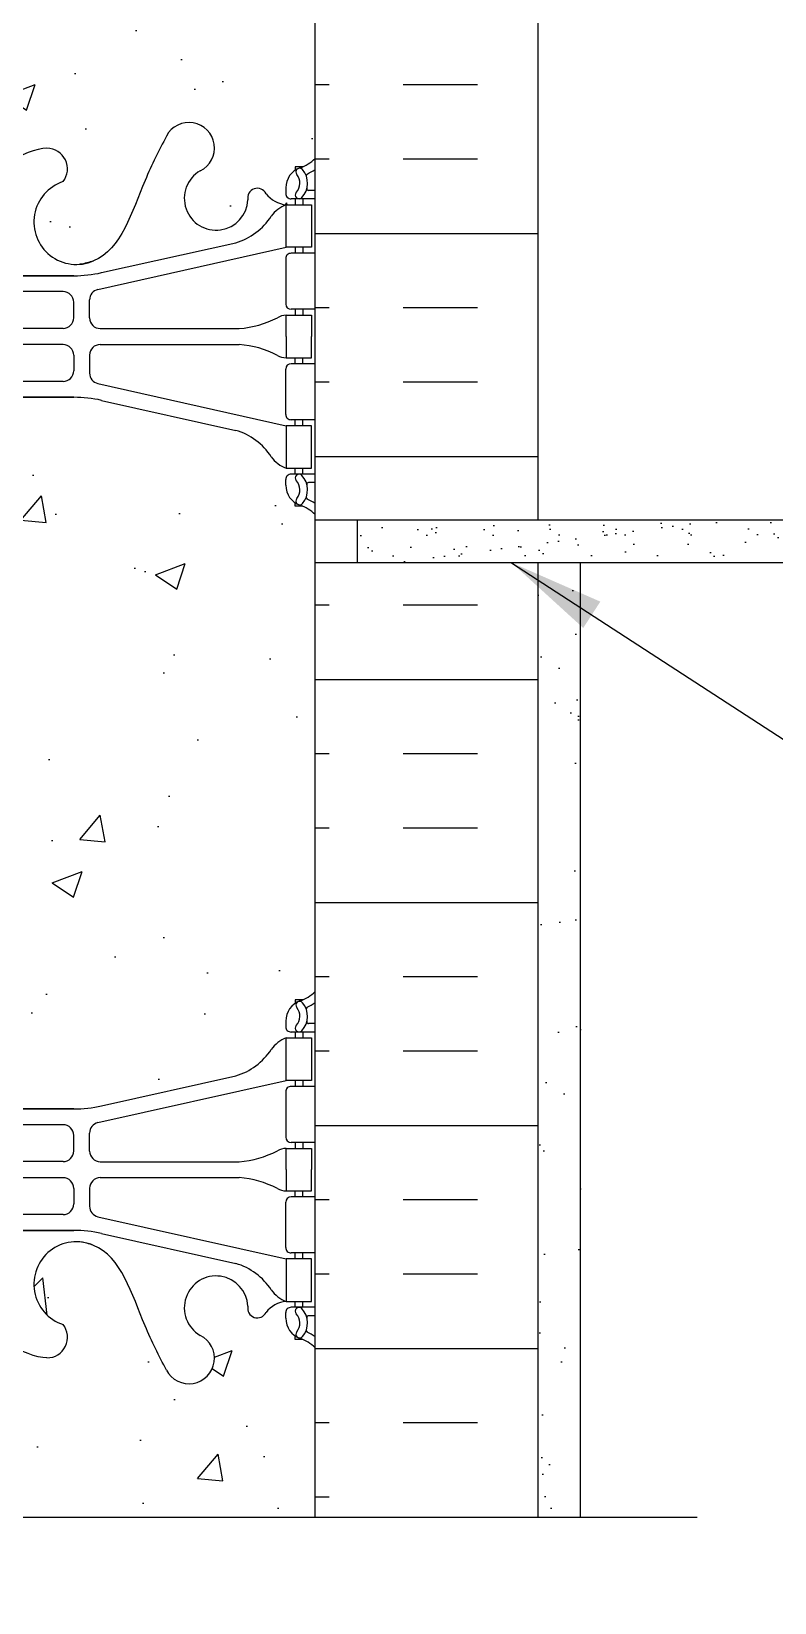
# Model space of a CAD drawing. Header units: inches. Extents: x 170.2 to 228.3, y 104.8 to 175.9.
# Drawn here: x 199.82 to 208.57, y 128.9 to 147.4 of the extents above; entities that cross this region are included whole.
import ezdxf

# ---------------------------------------------------------------- set-up
doc = ezdxf.new("R2010")
doc.units = ezdxf.units.IN
doc.header["$LTSCALE"] = 0.5
doc.header["$MEASUREMENT"] = 0
for name, color, linetype in [('HATCH', 12, 'Continuous'), ('line25', 2, 'Continuous'), ('LINE50', 5, 'Continuous'), ('LINE9', 9, 'Continuous'), ('TEXT', 4, 'Continuous'), ('Web_Edge', 9, 'Continuous')]:
    doc.layers.add(name, color=color, linetype=linetype)
doc.styles.add('DIM', font='romans.shx', dxfattribs={"width": 0.7})
doc.dimstyles.new('ext_12', dxfattribs={"dimscale": 12, "dimtxt": 0.075, "dimasz": 0.09375, "dimexe": 0.09375, "dimexo": 0.0625, "dimgap": 0.0625, "dimtad": 1, "dimdec": 1, "dimzin": 2, "dimdsep": 46, "dimlunit": 4, "dimtxsty": 'DIM', "dimcen": 0.09, "dimdle": 0.09375, "dimclrt": 4, "dimadec": 0, "dimazin": 0, "dimtfac": 1, "dimtdec": 1, "dimtmove": 2, "dimatfit": 3, "dimfxl": 1, "dimfrac": 2, "dimtolj": 1, "dimtzin": 0, "dimarcsym": 0})
pattern_1 = [(49.99999999999999, (0, 0), (3.586300913003767, -0.3137606749129755), [0.375, -4.125]), (355, (0, 0), (-0.693756668065, 3.760960668500059), [0.3, -3.3]), (100.45144446, (0.298858405, -0.02614672), (2.89254423363556, 3.447199954843147), [0.3187009599999999, -3.505710559999999]), (46.18420000000001, (0, 1), (5.336206653357862, -0.8275964039653827), [0.5625, -6.1875]), (96.63563549, (0.444683725, 0.931033465), (4.673309728371142, 4.870593003872752), [0.47805171, -5.258568799999999]), (351.1841639899999, (0, 1), (4.673309725273866, 4.870593001349951), [0.45, -4.950000005]), (21, (0.5, 0.75), (2.984535260592308, -2.013094453326694), [0.375, -4.125]), (326.0000000000001, (0.5, 0.75), (1.216576659607909, 3.625750225234265), [0.3, -3.3]), (71.45144474, (0.74871127, 0.58224213), (4.201111883649856, 1.612655764031769), [0.31870095, -3.50571056]), (37.50000000000001, (0, 0), (0.06079927658645334, 1.664469269156557), [0, -3.26, 0, -3.35, 0, -3.3125]), (7.499999999999999, (0, 0), (1.315347687210743, 1.972058559411801), [0, -1.91, 0, -3.185, 0, -1.2625]), (327.5, (-1.115, 0), (2.669112180862045, -0.1127743586718988), [0, -1.25, 0, -3.9, 0, -5.175]), (317.5, (-1.615, 0), (2.915930846711931, 0.5005249116615886), [0, -1.625, 0, -2.59, 0, -3.675])]

# ---------------------------------------------------------------- blocks, each defined once
blk = doc.blocks.new('12-inch Hinge Pin Web')
at = {"layer": 'Web_Edge'}
for p, q in [((361.6774301884137, 208.9047742331155), (361.5874301884131, 208.9047742331224)), ((361.5874301884131, 208.9047742331224), (361.5874301884103, 208.8630481731983)), ((361.4774301883943, 208.6559250214344), (361.4774301883907, 208.5884250214182)), ((361.8234331852735, 208.5259250214154), (361.5399301883907, 208.5259250214153)), ((361.5874301883885, 208.5259250214153), (361.587430188384, 208.4559250214153)), ((361.6774301884137, 208.5259250214153), (361.6774301884137, 208.4559250214153)), ((361.8234331852735, 208.6259250214153), (361.7455546520048, 208.6259250214154)), ((359.264866896968, 207.4592951719615), (361.4824301883985, 207.9559250214153)), ((359.3082205125368, 207.6575757747597), (360.8890160885232, 208.0105349874595)), ((361.5874301883503, 207.9559250214153), (361.5874301883458, 207.8859250214154)), ((361.6774301884137, 207.9559250214153), (361.6774301884137, 207.8859250214154)), ((361.4774301883907, 207.8234250214154), (361.4774301883907, 207.2884250214154)), ((361.8234331852735, 207.8859250214153), (361.5399301883907, 207.8859250214154)), ((355.8234331852739, 207.6215278584329), (358.9813500539315, 207.6215278584328)), ((358.9813500539315, 207.621527858433), (356.823429071391, 207.6215278584329)), ((358.8546844347232, 207.4348943433814), (356.1354033572399, 207.4348943433815)), ((359.1671843447228, 207.1250288084329), (359.1671843447223, 207.3373166613615)), ((358.979684434724, 207.1258960433812), (358.9796844347231, 207.3098943433814)), ((361.8234331852735, 207.2259250214153), (361.5399301883907, 207.2259250214154)), ((361.587430188303, 207.2259250214154), (361.5874301882985, 207.1559250214155)), ((361.6774301884141, 207.2259250214155), (361.6774301884141, 207.1559250214155)), ((358.854684434724, 207.0008960433815), (356.1354033572399, 207.0008960433816)), ((359.2921843447227, 207.0000288084329), (360.9297060885217, 207.0000288084329)), ((358.854684434724, 206.8109539994495), (356.1354033572399, 206.8109539994494)), ((359.2921843447227, 206.8118212343981), (360.9297060885217, 206.8118212343981)), ((358.979684434724, 206.6859539994497), (358.9796844347231, 206.5019556994496)), ((359.1671843447228, 206.6868212343981), (359.1671843447223, 206.4745333814694)), ((361.587430188303, 206.5859250214155), (361.5874301882985, 206.6559250214155)), ((361.6774301884141, 206.5859250214154), (361.6774301884141, 206.6559250214155)), ((361.4774301883907, 205.9884250214155), (361.4774301883907, 206.5234250214155)), ((361.8234331852735, 206.5859250214156), (361.5399301883907, 206.5859250214155)), ((358.8546844347232, 206.3769556994495), (356.1354033572399, 206.3769556994494)), ((359.264866896968, 206.3525548708694), (361.4824301883985, 205.8559250214156)), ((355.8234331852739, 206.190322184398), (358.9813500539315, 206.1903221843981)), ((358.9813500539315, 206.190322184398), (356.823429071391, 206.190322184398)), ((359.3082205125368, 206.1542742680712), (360.8890160885232, 205.8013150553714)), ((361.8234331852735, 205.9259250214156), (361.5399301883907, 205.9259250214155)), ((361.5874301883503, 205.8559250214156), (361.5874301883458, 205.9259250214155)), ((361.6774301884137, 205.8559250214156), (361.6774301884137, 205.9259250214156)), ((361.5874301883885, 205.2859250214157), (361.587430188384, 205.3559250214156)), ((361.6774301884137, 205.2859250214157), (361.6774301884137, 205.3559250214156)), ((361.4774301883943, 205.1559250213966), (361.4774301883907, 205.2234250214128)), ((361.8234331852735, 205.2859250214156), (361.5399301883907, 205.2859250214156)), ((361.8234331852735, 205.1859250214157), (361.7455546520048, 205.1859250214156)), ((361.5874301884131, 204.9070758097086), (361.5874301884103, 204.9488018696327)), ((361.6774301884137, 204.9070758097155), (361.5874301884131, 204.9070758097086)), ((361.6774301884137, 199.0970960414253), (361.5874301884131, 199.0970960414322)), ((361.5874301884131, 199.0970960414322), (361.5874301884103, 199.0553699815081)), ((361.4774301883943, 198.8482468297442), (361.4774301883907, 198.780746829728)), ((361.8234331852735, 198.7182468297252), (361.5399301883907, 198.7182468297251)), ((361.5874301883885, 198.7182468297251), (361.587430188384, 198.6482468297252)), ((361.6774301884137, 198.7182468297251), (361.6774301884137, 198.6482468297252)), ((361.8234331852735, 198.8182468297251), (361.7455546520048, 198.8182468297252)), ((359.264866896968, 197.6516169802713), (361.4824301883985, 198.1482468297251)), ((359.3082205125368, 197.8498975830695), (360.8890160885232, 198.2028567957694)), ((361.5874301883503, 198.1482468297251), (361.5874301883458, 198.0782468297253)), ((361.6774301884137, 198.1482468297251), (361.6774301884137, 198.0782468297252)), ((361.4774301883907, 198.0157468297253), (361.4774301883907, 197.4807468297252)), ((361.8234331852735, 198.0782468297251), (361.5399301883907, 198.0782468297253)), ((355.8234331852739, 197.8138496667428), (358.9813500539315, 197.8138496667426)), ((358.9813500539315, 197.8138496667428), (356.823429071391, 197.8138496667428)), ((358.8546844347232, 197.6272161516912), (356.1354033572399, 197.6272161516913)), ((359.1671843447228, 197.3173506167427), (359.1671843447223, 197.5296384696714)), ((358.979684434724, 197.3182178516911), (358.9796844347231, 197.5022161516912)), ((361.8234331852735, 197.4182468297252), (361.5399301883907, 197.4182468297252)), ((361.587430188303, 197.4182468297252), (361.5874301882985, 197.3482468297253)), ((361.6774301884141, 197.4182468297253), (361.6774301884141, 197.3482468297253)), ((358.854684434724, 197.1932178516913), (356.1354033572399, 197.1932178516914)), ((359.2921843447227, 197.1923506167427), (360.9297060885217, 197.1923506167427)), ((358.854684434724, 197.0032758077593), (356.1354033572399, 197.0032758077592)), ((359.2921843447227, 197.0041430427079), (360.9297060885217, 197.0041430427079)), ((358.979684434724, 196.8782758077595), (358.9796844347231, 196.6942775077594)), ((359.1671843447228, 196.8791430427079), (359.1671843447223, 196.6668551897792)), ((361.587430188303, 196.7782468297254), (361.5874301882985, 196.8482468297253)), ((361.6774301884141, 196.7782468297253), (361.6774301884141, 196.8482468297253)), ((361.4774301883907, 196.1807468297253), (361.4774301883907, 196.7157468297254)), ((361.8234331852735, 196.7782468297254), (361.5399301883907, 196.7782468297254)), ((358.8546844347232, 196.5692775077594), (356.1354033572399, 196.5692775077592)), ((359.264866896968, 196.5448766791793), (361.4824301883985, 196.0482468297255)), ((355.8234331852739, 196.3826439927079), (358.9813500539315, 196.3826439927079)), ((358.9813500539315, 196.3826439927078), (356.823429071391, 196.3826439927078)), ((359.3082205125368, 196.3465960763811), (360.8890160885232, 195.9936368636812)), ((361.8234331852735, 196.1182468297255), (361.5399301883907, 196.1182468297253)), ((361.5874301883503, 196.0482468297255), (361.5874301883458, 196.1182468297253)), ((361.6774301884137, 196.0482468297255), (361.6774301884137, 196.1182468297254)), ((361.5874301883885, 195.4782468297255), (361.587430188384, 195.5482468297255)), ((361.6774301884137, 195.4782468297255), (361.6774301884137, 195.5482468297255)), ((361.4774301883943, 195.3482468297064), (361.4774301883907, 195.4157468297226)), ((361.8234331852735, 195.4782468297254), (361.5399301883907, 195.4782468297255)), ((361.8234331852735, 195.3782468297255), (361.7455546520048, 195.3782468297254)), ((361.5874301884131, 195.0993976180184), (361.5874301884103, 195.1411236779425)), ((361.6774301884137, 195.0993976180253), (361.5874301884131, 195.0993976180184))]:
    blk.add_line(p, q, dxfattribs=at)
for points in [[(361.7824301883987, 207.9559250214153), (361.4824301883985, 207.9559250214153), (361.4824301883985, 208.4559250214153), (361.7824301883987, 208.4559250214153)], [(361.7824301883987, 205.8559250214156), (361.4824301883985, 205.8559250214156), (361.4824301883985, 205.3559250214156), (361.7824301883987, 205.3559250214156)], [(361.7824301883987, 198.1482468297251), (361.4824301883985, 198.1482468297251), (361.4824301883985, 198.6482468297252), (361.7824301883987, 198.6482468297252)], [(361.7824301883987, 196.0482468297255), (361.4824301883985, 196.0482468297255), (361.4824301883985, 195.5482468297255), (361.7824301883987, 195.5482468297255)]]:
    blk.add_lwpolyline(points, close=True, dxfattribs=at)
for points in [[(361.4824301883134, 206.9059250214155), (361.4824301883134, 207.1559250214155), (361.7824301883136, 207.1559250214155), (361.7824301883136, 206.9059250214155)], [(361.4824301883134, 206.9059250214155), (361.4824301883134, 206.6559250214155), (361.7824301883136, 206.6559250214155), (361.7824301883136, 206.9059250214155)], [(361.4824301883134, 197.0982468297253), (361.4824301883134, 197.3482468297253), (361.7824301883136, 197.3482468297253), (361.7824301883136, 197.0982468297253)], [(361.4824301883134, 197.0982468297253), (361.4824301883134, 196.8482468297253), (361.7824301883136, 196.8482468297253), (361.7824301883136, 197.0982468297253)]]:
    blk.add_lwpolyline(points, dxfattribs=at)
for centre, radius, start, end in [((360.3374263180354, 209.1260630953563), 0.2998437988832181, 296.0574849726507, 152.4030314163766), ((358.6646000871478, 208.8790913574379), 0.2420270174843613, 321.7672916529428, 90.00000001035363), ((361.4774301883843, 209.3630318025983), 0.5000000000000028, 289.4712206352943, 313.7891111703717), ((360.6573898695069, 208.5323721380936), 0.375, 120.1324709787023, 357.0762926848859), ((361.7274301883943, 208.6559250214153), 0.2500000000000014, 109.4712206352944, 179.9999999956455), ((361.6414891509942, 208.8413811210873), 0.04500919725254076, 40.81210079798057, 218.5519993540077), ((361.4837227799392, 208.7104844277484), 0.1600000000000009, 317.5391321572474, 39.99992280104471), ((361.4837227799392, 208.7104844277484), 0.2500000000000014, 317.539132157214, 39.88548800373672), ((361.7395123989434, 208.8000141938874), 0.02103171283708733, 116.0042723403112, 196.5359959553802), ((361.4774301883843, 209.3630318025983), 0.6000000000000033, 294.9252292854779, 305.2167839521497), ((359.0109331852739, 208.2543425066669), 0.5, 108.2063345100104, 293.7861334876688), ((361.1427394444863, 208.5371772498061), 0.1133920476497537, 25.94305594483352, 192.1844276949005), ((361.7453506561813, 208.6455074806217), 0.01958352171754361, 164.5099000626858, 270.5968441877207), ((361.5199658704679, 208.8054763707479), 0.3515609097277899, 218.4668593616773, 263.8709246302991), ((361.6048388395564, 208.113321158895), 0.3638149041640676, 109.6612587265501, 145.022486251822), ((361.5399301883907, 208.5884250214153), 0.06250000000000035, 179.9999999973994, 270), ((361.6349591894103, 208.5720916950984), 0.04500000000006074, 137.5391321572821, 317.5391321569778), ((360.6817199442382, 208.7245512102296), 0.7434990637615112, 286.1892885424992, 327.2080834721866), ((361.5399301883907, 207.8234250214154), 0.06250000000000035, 89.99999999996743, 180), ((358.9813500539315, 209.121527858433), 1.500000000000008, 270, 282.5865204707835), ((358.8546844347232, 207.3098943433814), 0.1250000000000007, 0, 90), ((359.2921843447223, 207.3373166613615), 0.1250000000000007, 102.6232700966035, 180), ((361.4865529434003, 206.937241362026), 0.2187225182587982, 91.0800463449481, 119.506253411444), ((361.5399301883907, 207.2884250214154), 0.06250000000000035, 180, 269.9999999999674), ((358.854684434724, 207.1258960433815), 0.1250000000000007, 270, 359.9999999998876), ((359.2921843447227, 207.1250288084329), 0.1250000000000007, 180, 270), ((360.8409552688993, 208.1668798243626), 1.170221347164704, 274.3495487562723, 297.3634518219331), ((358.854684434724, 206.6859539994495), 0.1250000000000007, 1.123626357867431e-10, 90), ((359.2921843447227, 206.6868212343981), 0.1250000000000007, 90, 180), ((360.8409552688993, 205.6449702184683), 1.170221347164704, 62.63654817806689, 85.65045124372773), ((361.4865529434003, 206.8746086808049), 0.2187225182587982, 240.493746588556, 268.9199536550519), ((358.8546844347232, 206.5019556994496), 0.1250000000000007, 270, 0), ((359.2921843447223, 206.4745333814694), 0.1250000000000007, 180, 257.3767299033964), ((361.5399301883907, 206.5234250214155), 0.06250000000000035, 90.00000000003257, 180), ((358.9813500539315, 204.690322184398), 1.500000000000008, 77.41347952921328, 90), ((361.5399301883907, 205.9884250214155), 0.06250000000000035, 180, 270.0000000000326), ((360.6817199442382, 205.0872988326014), 0.7434990637615112, 32.79191652781341, 73.81071145750072), ((361.6048388395564, 205.6985288839359), 0.3638149041640676, 214.977513748178, 250.3387412734565), ((361.5399301883907, 205.2234250214156), 0.06250000000000035, 90, 180.0000000026006), ((361.7274301883943, 205.1559250214156), 0.2500000000000014, 180.0000000043545, 250.5287793647056), ((361.6349591894103, 205.2397583477325), 0.04500000000006074, 42.46086784302224, 222.4608678427179), ((361.4837227799392, 205.1013656150825), 0.1600000000000009, 320.0000771989552, 42.46086784275256), ((361.4837227799392, 205.1013656150825), 0.2500000000000014, 320.1145119962633, 42.46086784278597), ((361.7453506561813, 205.1663425622093), 0.01958352171754361, 89.40315581227925, 195.4900999373142), ((361.6414891509942, 204.9704689217436), 0.04500919725254076, 141.448000645991, 319.1878992020194), ((361.7395123989434, 205.0118358489436), 0.02103171283708733, 163.4640040446199, 243.9957276596888), ((361.4774301883843, 204.4488182402326), 0.6000000000000033, 54.78321604785024, 65.07477071452212), ((361.4774301883843, 204.4488182402326), 0.5000000000000028, 46.21088882962825, 70.52877936470564), ((361.4774301883843, 199.5553536109081), 0.5000000000000028, 289.4712206352943, 313.7891111703717), ((361.7274301883943, 198.8482468297251), 0.2500000000000014, 109.4712206352944, 179.9999999956455), ((361.6414891509942, 199.0337029293971), 0.04500919725254076, 40.81210079798057, 218.5519993540077), ((361.4837227799392, 198.9028062360583), 0.2500000000000014, 317.5391321572152, 39.88548800373672), ((361.7395123989434, 198.9923360021972), 0.02103171283708733, 116.0042723403112, 196.5359959553818), ((361.4774301883843, 199.5553536109081), 0.6000000000000033, 294.9252292854779, 305.2167839521497), ((361.4837227799392, 198.9028062360583), 0.1600000000000009, 317.5391321572474, 39.99992280104347), ((361.7453506561813, 198.8378292889315), 0.01958352171754361, 164.5099000626874, 270.5968441877207), ((361.6048388395564, 198.3056429672049), 0.3638149041640676, 109.6612587265434, 145.022486251822), ((361.5399301883907, 198.7807468297251), 0.06250000000000035, 179.999999997401, 270), ((361.6349591894103, 198.7644135034083), 0.04500000000006074, 137.5391321572821, 317.5391321569778), ((360.6817199442382, 198.9168730185394), 0.7434990637615112, 286.1892885424992, 327.2080834721852), ((361.5399301883907, 198.0157468297253), 0.06250000000000035, 89.99999999996743, 180), ((358.9813500539315, 199.3138496667428), 1.500000000000008, 270, 282.5865204707868), ((358.8546844347232, 197.5022161516912), 0.1250000000000007, 0, 90), ((359.2921843447223, 197.5296384696714), 0.1250000000000007, 102.6232700966035, 180), ((361.4865529434003, 197.1295631703358), 0.2187225182587982, 91.0800463449481, 119.5062534114412), ((361.5399301883907, 197.4807468297252), 0.06250000000000035, 180, 269.9999999999674), ((358.854684434724, 197.3182178516913), 0.1250000000000007, 270, 359.9999999998893), ((359.2921843447227, 197.3173506167427), 0.1250000000000007, 180, 270), ((360.8409552688993, 198.3592016326724), 1.170221347164704, 274.3495487562723, 297.3634518219331), ((358.854684434724, 196.8782758077593), 0.1250000000000007, 1.107341917898338e-10, 90), ((359.2921843447227, 196.8791430427079), 0.1250000000000007, 90, 180), ((360.8409552688993, 195.8372920267782), 1.170221347164704, 62.63654817806689, 85.65045124372773), ((361.4865529434003, 197.0669304891148), 0.2187225182587982, 240.4937465885588, 268.9199536550519), ((358.8546844347232, 196.6942775077594), 0.1250000000000007, 270, 0), ((359.2921843447223, 196.6668551897792), 0.1250000000000007, 180, 257.3767299033997), ((361.5399301883907, 196.7157468297254), 0.06250000000000035, 90.00000000003257, 180), ((359.0109331852739, 195.7498293444739), 0.5, 66.21386651233118, 251.7936654899896), ((358.9813500539315, 194.8826439927078), 1.500000000000008, 77.41347952921645, 90), ((361.5399301883907, 196.1807468297253), 0.06250000000000035, 180, 270.0000000000326), ((360.6817199442382, 195.2796206409112), 0.7434990637615112, 32.79191652781478, 73.81071145750072), ((360.6573898695069, 195.4717997130471), 0.375, 2.923707315112467, 239.8675290213013), ((361.6048388395564, 195.8908506922457), 0.3638149041640676, 214.977513748178, 250.3387412734499), ((361.5199658704679, 195.1986954803929), 0.3515609097277899, 96.12907536970084, 141.5331406383239), ((361.1427394444863, 195.4669946013346), 0.1133920476497537, 167.8155723050995, 334.056944055165), ((361.5399301883907, 195.4157468297255), 0.06250000000000035, 90, 180.000000002599), ((361.7274301883943, 195.3482468297255), 0.2500000000000014, 180.0000000043545, 250.5287793647056), ((361.6349591894103, 195.4320801560423), 0.04500000000006074, 42.46086784302224, 222.4608678427179), ((361.4837227799392, 195.2936874233924), 0.1600000000000009, 320.0000771989565, 42.46086784275256), ((361.4837227799392, 195.2936874233924), 0.2500000000000014, 320.1145119962633, 42.46086784278477), ((361.7453506561813, 195.3586643705191), 0.01958352171754361, 89.40315581227925, 195.4900999373126), ((358.6646000871478, 195.1250804937029), 0.2420270174843613, 269.9999999896431, 38.23270834705724), ((360.3374263180354, 194.8781087557845), 0.2998437988832181, 207.5969685836234, 63.94251502734924), ((361.6414891509942, 195.1627907300535), 0.04500919725254076, 141.4480006459923, 319.1878992020194), ((361.7395123989434, 195.2041576572534), 0.02103171283708733, 163.4640040446183, 243.9957276596888), ((361.4774301883843, 194.6411400485425), 0.6000000000000033, 54.78321604785024, 65.07477071452212), ((361.4774301883843, 194.6411400485425), 0.5000000000000028, 46.21088882962825, 70.52877936470564)]:
    blk.add_arc(centre, radius, start, end, dxfattribs=at)
for points, knots in [([(360.0716963208082, 209.2649654794336), (359.985691263466, 209.0983512943824), (359.732685583084, 208.6082134286233), (359.5187432924778, 207.8588275767364), (359.1087207944523, 207.7644361799148), (359.0519669471153, 207.7560291209454)], [0, 0, 0, 0, 0.5792108788750416, 1.703895643153065, 1.875320924960458, 1.875320924960458, 1.875320924960458, 1.875320924960458]), ([(358.6646000871478, 209.1211183749223), (358.5436255257474, 209.1230971619455), (357.7101502501199, 208.7656105804198), (357.4709186165882, 208.3089673060354), (357.3303656261468, 208.0255769689142)], [0.038125052948749, 0.038125052948749, 0.038125052948749, 0.038125052948749, 0.3206625196127232, 1.258118572087025, 1.258118572087025, 1.258118572087025, 1.258118572087025]), ([(360.0716963208082, 194.7392063717072), (359.985691263466, 194.9058205567584), (359.732685583084, 195.3959584225175), (359.5187432924778, 196.1453442744044), (359.1087207944523, 196.2397356712259), (359.0519669471153, 196.2481427301954)], [0, 0, 0, 0, 0.5792108788750416, 1.703895643153065, 1.875320924960458, 1.875320924960458, 1.875320924960458, 1.875320924960458]), ([(358.6646000871478, 194.8830534762185), (358.5436255257474, 194.8810746891953), (357.7101502501199, 195.238561270721), (357.4709186165882, 195.6952045451054), (357.3303656261468, 195.9785948822266)], [0.038125052948749, 0.038125052948749, 0.038125052948749, 0.038125052948749, 0.3206625196127232, 1.258118572087025, 1.258118572087025, 1.258118572087025, 1.258118572087025])]:
    blk.add_open_spline(points, degree=3, knots=knots, dxfattribs=at)
for points in [[(358.9796843447227, 207.1308959133815), (358.9796845247227, 207.3048942033815)], [(358.9796843447227, 206.6809541294494), (358.9796845247227, 206.5069558394494)], [(358.9796843447227, 197.3232177216913), (358.9796845247227, 197.4972160116913)], [(358.9796843447227, 196.8732759377592), (358.9796845247227, 196.6992776477593)]]:
    blk.add_open_spline(points, degree=1, dxfattribs=at)

msp = doc.modelspace()

# ---------------------------------------------------------------- hatches: boundary and pattern name
at = {"layer": 'HATCH'}
h = msp.add_hatch(dxfattribs=at)
h.set_pattern_fill('AR-CONC', color=256, scale=0.5)
h.set_pattern_definition(pattern_1)
edge = h.paths.add_edge_path()
edge.add_arc((202.8142626059444, 146.26174227162), 0.5000000000000004, 293.5781784818606, 313.78911117036256, ccw=False)
edge.add_line((203.0142626059737, 145.8034847021372), (202.9242626059732, 145.8034847021441))
edge.add_line((202.9242626059732, 145.8034847021441), (202.9242626059704, 145.7617586422199))
edge.add_arc((203.0642626059544, 145.554635490437), 0.2500000000000208, 124.0557977381498, 179.9999999969125)
edge.add_line((202.8142626059544, 145.5546354904505), (202.8142626059508, 145.4871354904404))
edge.add_arc((202.8767626059508, 145.487135490437), 0.06250000000000357, 179.9999999968994, 270.000000000026)
edge.add_line((202.8767626059508, 145.424635490437), (202.9242626059486, 145.424635490437))
edge.add_line((202.9242626059486, 145.424635490437), (202.9242626059441, 145.354635490437))
edge.add_line((202.9242626059441, 145.354635490437), (202.8192626059586, 145.354635490437))
edge.add_arc((202.856798288028, 145.7041868397696), 0.3515609097278025, 218.4668593617078, 263.87092463030353, ccw=False)
edge.add_arc((202.4795718620463, 145.4358877188279), 0.1133920476497554, 25.94305594468963, 192.1844276949733)
edge.add_arc((201.994222287067, 145.4310826071153), 0.3749999999999987, 120.13247097905321, 357.07629268488097, ccw=False)
edge.add_arc((201.6742587355955, 146.024773564378), 0.29984379888323, 296.0574849721916, 512.4030314163971)
edge.add_spline(control_points=[(201.4085287383683, 146.1636759484553), (201.3225236810262, 145.9970617634041), (201.0695180006442, 145.5069238976452), (200.8751324253552, 144.8260402840327), (200.5494275275276, 144.6955243228931)], knot_values=[0, 0, 0, 0, 0.5792108788750416, 1.703895643152458, 1.703895643152458, 1.703895643152458, 1.703895643153065], degree=3, periodic=0)
edge.add_spline(control_points=[(200.5494275275275, 144.695524322893), (200.4997833466247, 144.6756309837731), (200.4455532120124, 144.6631466489365), (200.3887993646754, 144.6547395899671)], knot_values=[1.703895643152458, 1.703895643152458, 1.703895643152458, 1.703895643153065, 1.875320924960458, 1.875320924960458, 1.875320924960458, 1.875320924960458], degree=3, periodic=0)
edge.add_arc((200.347765602834, 145.1530529756886), 0.5000000000000043, 108.20633451001041, 274.70741699791296, ccw=False)
edge.add_arc((200.0014325047079, 145.7778018264596), 0.2420270174843601, 321.7672916529414, 450)
edge.add_spline(control_points=[(200.0014325047079, 146.019828843944), (199.8804579433075, 146.0218076309671), (199.0611386992857, 145.6703927248645), (198.8160488395914, 145.2231607453281), (198.6765848098753, 144.9431765184084)], knot_values=[0.038125052948749, 0.038125052948749, 0.038125052948749, 0.038125052948749, 0.3206625196127232, 1.237397781296024, 1.237397781296024, 1.237397781296024, 1.237397781296024], degree=3, periodic=0)
edge.add_arc((198.222765602834, 145.1530529756886), 0.4999999999999996, 135.8124932882493, 335.1810110613002, ccw=False)
edge.add_spline(control_points=[(197.864234299449, 145.501557358004), (197.9718626726497, 145.6645257848733), (198.3318459841033, 145.7551906861585), (198.4085132306891, 146.2507561811052), (197.8603538163329, 146.4866088695862), (197.4565602429393, 146.5150886975945), (197.160265602834, 146.5359865546828)], knot_values=[0.2294066276059699, 0.2294066276059699, 0.2294066276059699, 0.2294066276059699, 0.8444317149509691, 1.128849112252439, 1.464330773214601, 2.389004302115073, 2.389004302115073, 2.389004302115073, 2.389004302115073], degree=3, periodic=0)
edge.add_spline(control_points=[(197.160265602834, 146.5359865546828), (196.8639709627287, 146.5150886975945), (196.4601773893351, 146.4866088695862), (195.9120179749789, 146.2507561811052), (195.9886852215647, 145.7551906861585), (196.3486685330183, 145.6645257848733), (196.4562969062189, 145.501557358004)], knot_values=[0.2294066276059699, 0.2294066276059699, 0.2294066276059699, 0.2294066276059699, 1.154080156506442, 1.489561817468604, 1.773979214770074, 2.389004302115073, 2.389004302115073, 2.389004302115073, 2.389004302115073], degree=3, periodic=0)
edge.add_arc((196.097765602834, 145.1530529756886), 0.4999999999999994, -155.1810110613468, 44.187506711750814, ccw=False)
edge.add_spline(control_points=[(195.6439463957927, 144.9431765184084), (195.5044823660766, 145.2231607453281), (195.2593925063823, 145.6703927248645), (194.4400732623604, 146.0218076309671), (194.3190987009601, 146.019828843944)], knot_values=[0.03812505294874891, 0.03812505294874891, 0.03812505294874891, 0.03812505294874891, 0.9548603146320483, 1.237397781296023, 1.237397781296023, 1.237397781296023, 1.237397781296023], degree=3, periodic=0)
edge.add_arc((194.3190987009601, 145.7778018264596), 0.2420270174843635, 90, 218.2327083470586)
edge.add_arc((193.972765602834, 145.1530529756886), 0.5000000000000042, -94.70741699790972, 71.79366548998962, ccw=False)
edge.add_spline(control_points=[(193.9317318409925, 144.6547395899671), (193.8749779936556, 144.6631466489365), (193.8207478590432, 144.6756309837731), (193.7711036781405, 144.695524322893)], knot_values=[1.703895643152458, 1.703895643152458, 1.703895643152458, 1.703895643152458, 1.875320924959852, 1.875320924960458, 1.875320924960458, 1.875320924960458], degree=3, periodic=0)
edge.add_spline(control_points=[(193.7711036781403, 144.6955243228931), (193.4453987803128, 144.8260402840327), (193.2510132050238, 145.5069238976452), (192.9980075246418, 145.9970617634041), (192.9120024672997, 146.1636759484553)], knot_values=[0, 6.064038160502605e-13, 6.064038160502605e-13, 6.064038160502605e-13, 1.124684764278023, 1.703895643153065, 1.703895643153065, 1.703895643153065, 1.703895643153065], degree=3, periodic=0)
edge.add_arc((192.6462724700725, 146.024773564378), 0.2998437988832299, 26.96896167905935, 243.9425150278084)
edge.add_arc((192.3263089186009, 145.4310826071153), 0.3749999999999988, -177.07629268490268, 59.86752902094668, ccw=False)
edge.add_arc((191.8409593436216, 145.4358877188278), 0.1133920476497554, 347.815572305159, 514.0569440552332)
edge.add_arc((191.46373291764, 145.7041868397696), 0.3515609097278026, 276.1290753697016, 321.5331406383023, ccw=False)
edge.add_line((191.5012685997094, 145.354635490437), (191.3962685997239, 145.354635490437))
edge.add_line((191.3962685997239, 145.354635490437), (191.3962685997193, 145.424635490437))
edge.add_line((191.3962685997193, 145.424635490437), (191.4437685997172, 145.424635490437))
edge.add_arc((191.4437685997172, 145.487135490437), 0.06250000000000357, 269.9999999999739, 360.0000000030485)
edge.add_line((191.5062685997172, 145.4871354904403), (191.5062685997136, 145.5546354904503))
edge.add_arc((191.2562685997136, 145.554635490437), 0.2500000000000006, 3.035419610238974e-09, 55.94420226187003)
edge.add_line((191.3962685996975, 145.7617586422199), (191.3962685996948, 145.8034847021441))
edge.add_line((191.3962685996948, 145.8034847021441), (191.3062685996944, 145.8034847021372))
edge.add_arc((191.5062685997236, 146.26174227162), 0.5000000000000004, 226.2108888296098, 246.4218215181393, ccw=False)
edge.add_line((191.1602656028339, 145.9007963945922), (191.1602656028339, 147.900796394592))
edge.add_line((191.1602656028339, 147.900796394592), (191.1602656028339, 148.660185076585))
edge.add_line((191.1602656028339, 148.660185076585), (191.2452619828692, 148.3995295111427))
edge.add_arc((191.2952619828713, 148.4261961778046), 0.05666666666621055, 208.072486930567, 331.9275130644446)
edge.add_line((191.345261982871, 148.3995295111384), (191.3941750263492, 148.5495295111385))
edge.add_line((191.3941750263492, 148.5495295111385), (191.5202619828707, 148.5495295111384))
edge.add_arc((191.5202619828707, 148.5995295111384), 0.05000000000001137, 269.9999999999349, 360)
edge.add_line((191.5702619828708, 148.5995295111384), (191.5702619828708, 148.6295295111385))
edge.add_line((191.5702619828708, 148.6295295111385), (191.6702619828708, 148.6295295111384))
edge.add_line((191.6702619828708, 148.6295295111384), (191.6702645427953, 150.1188449980912))
edge.add_arc((191.8445469231669, 150.0425883696072), 0.1902351741811405, 94.3035500933762, 156.3683907885503, ccw=False)
edge.add_arc((191.8010948653541, 150.4303488224628), 0.2001991447122156, 278.3800434347118, 367.1071425580354)
edge.add_arc((192.3742676609972, 150.4359911816784), 0.3749999999999977, -59.86752902129308, 177.0762926849114, ccw=False)
edge.add_arc((192.6479186964216, 149.8310527365119), 0.2933208100657375, 106.926883051401, 334.2016147193932)
edge.add_spline(control_points=[(192.9120045254631, 149.7033978403384), (192.9980095828055, 149.8700120253896), (193.2510152631876, 150.3601498911488), (193.445400838477, 151.0410335047628), (193.7711057363062, 151.1715494659016)], knot_values=[0, 0, 0, 0, 0.5792108788750416, 1.703895643153065, 1.703895643156431, 1.703895643156431, 1.703895643156431], degree=3, periodic=0)
edge.add_spline(control_points=[(193.7711057363072, 151.171549465902), (193.820749917209, 151.1914428050211), (193.8749800518201, 151.2039271398573), (193.9317338991564, 151.2123341988266)], knot_values=[1.703895643153065, 1.703895643156431, 1.703895643156431, 1.703895643156431, 1.875320924960458, 1.875320924960458, 1.875320924960458, 1.875320924960458], degree=3, periodic=0)
edge.add_arc((193.9727676609978, 150.7140208131052), 0.499999999999988, -71.79366549002981, 94.70741699795889, ccw=False)
edge.add_arc((194.3191007591236, 150.0892719623341), 0.2420270174843521, 141.7672916529656, 270)
edge.add_spline(control_points=[(194.3191007591236, 149.8472449448498), (194.4400753205241, 149.8452661578266), (195.2593945645532, 150.1966810639325), (195.5044844242445, 150.643913043474), (195.6439484539612, 150.9238972703955)], knot_values=[0.038125052948749, 0.038125052948749, 0.038125052948749, 0.038125052948749, 0.3206625196127232, 1.237397781307177, 1.237397781307177, 1.237397781307177, 1.237397781307177], degree=3, periodic=0)
edge.add_arc((196.0977676609978, 150.7140208131052), 0.4999999999999957, -44.18750671203168, 155.1810110600586, ccw=False)
edge.add_spline(control_points=[(196.4562989643823, 150.3655164307897), (196.3486705911819, 150.2025480039205), (195.9886872797283, 150.1118831026353), (195.9120200331427, 149.6163176076886), (196.4601794474988, 149.3804649192076), (196.8639730208924, 149.3519850911993), (197.1602676609978, 149.331087234111)], knot_values=[0.2294066276059699, 0.2294066276059699, 0.2294066276059699, 0.2294066276059699, 0.8444317149509691, 1.128849112252439, 1.464330773214601, 2.389004302115073, 2.389004302115073, 2.389004302115073, 2.389004302115073], degree=3, periodic=0)
edge.add_spline(control_points=[(197.1602676609978, 149.331087234111), (197.4565623011031, 149.3519850911993), (197.8603558744967, 149.3804649192076), (198.4085152888529, 149.6163176076886), (198.3318480422668, 150.1118831026353), (197.9718647308132, 150.2025480039205), (197.8642363576128, 150.3655164307897)], knot_values=[0.2294066276059699, 0.2294066276059699, 0.2294066276059699, 0.2294066276059699, 1.154080156506442, 1.489561817468604, 1.773979214770074, 2.389004302115073, 2.389004302115073, 2.389004302115073, 2.389004302115073], degree=3, periodic=0)
edge.add_arc((198.2227676609978, 150.7140208131052), 0.4999999999999957, 24.818988938223185, 224.1875067117115, ccw=False)
edge.add_spline(control_points=[(198.67658686804, 150.923897270383), (198.8160508977561, 150.6439130434638), (199.0611407574511, 150.1966810639285), (199.880460001471, 149.8452661578266), (200.0014345628715, 149.8472449448498)], knot_values=[0.03812505294874891, 0.03812505294874891, 0.03812505294874891, 0.03812505294874891, 0.9548603146295774, 1.237397781293552, 1.237397781293552, 1.237397781293552, 1.237397781293552], degree=3, periodic=0)
edge.add_arc((200.0014345628715, 150.0892719623341), 0.242027017484352, 270, 398.2327083470922)
edge.add_arc((200.3477676609978, 150.7140208131052), 0.4999999999999881, 85.29258300203782, 251.7936654899577, ccw=False)
edge.add_spline(control_points=[(200.3888014228392, 151.2123341988266), (200.4455552701761, 151.2039271398572), (200.499785404789, 151.1914428050205), (200.5494295856921, 151.1715494659003)], knot_values=[1.7038956431508, 1.7038956431508, 1.7038956431508, 1.7038956431508, 1.875320924958193, 1.875320924960459, 1.875320924960459, 1.875320924960459], degree=3, periodic=0)
edge.add_spline(control_points=[(200.5494295856927, 151.1715494659), (200.875134483519, 151.0410335047597), (201.0695200588078, 150.3601498911481), (201.3225257391896, 149.8700120253896), (201.408530796532, 149.7033978403384)], knot_values=[0, 2.265077014840244e-12, 2.265077014840244e-12, 2.265077014840244e-12, 1.124684764278023, 1.703895643153065, 1.703895643153065, 1.703895643153065, 1.703895643153065], degree=3, periodic=0)
edge.add_arc((201.6726166255726, 149.8310527365117), 0.2933208100659985, 205.7983852718274, 433.0731169484992)
edge.add_arc((201.9462676609974, 150.4359911816784), 0.375000000000053, 2.9237073163359923, 239.86752902131678, ccw=False)
edge.add_arc((202.5194404566396, 150.4303488224664), 0.2001991447122075, 172.892857440653, 261.621201104914)
edge.add_arc((202.4759842824452, 150.0425883696072), 0.1902351741811408, 23.629685683519483, 85.69390720177682, ccw=False)
edge.add_line((202.6502692227981, 150.1188391470584), (202.650269222797, 148.6295295111384))
edge.add_line((202.650269222797, 148.6295295111384), (202.750269222797, 148.6295295111385))
edge.add_line((202.750269222797, 148.6295295111385), (202.7502692227971, 148.5995295111383))
edge.add_arc((202.8002692227971, 148.5995295111384), 0.05000000000001136, 180.0000000000977, 270.0000000000651)
edge.add_line((202.8002692227972, 148.5495295111384), (202.9263561793187, 148.5495295111385))
edge.add_line((202.9263561793187, 148.5495295111385), (202.9752692227968, 148.3995295111384))
edge.add_arc((203.0252692227966, 148.4261961778046), 0.05666666666621054, 208.0724869355554, 331.927513069433)
edge.add_line((203.0752692227986, 148.3995295111427), (203.1602656028338, 148.660185076585))
edge.add_line((203.1602656028338, 148.660185076585), (203.1602656028339, 147.900796394592))
edge.add_line((203.1602656028339, 147.900796394592), (203.1602656028339, 145.900796394592))
h = msp.add_hatch(dxfattribs=at)
h.set_pattern_fill('INSUL', color=256, scale=7, style=0)
h.set_pattern_definition([(180, (3129.321847314317, -267.1087176681195), (0, 2.625), []), (180, (3129.321847314317, -266.2337176681195), (0, 2.625), [0.875, -0.875]), (180, (3129.321847314317, -265.3587176681195), (0, 2.625), [0.875, -0.875])])
h.paths.add_polyline_path([(203.160265602834, 141.6412823318808), (205.7852656028339, 141.6412823318807), (205.7852656028339, 147.9007963945921), (205.3477656028339, 147.9007963945921), (205.3477656028335, 148.4007963945922), (203.8477656028339, 148.4007963945921), (203.8477656028339, 147.9007963945921), (203.1602656028339, 147.9007963945922)])
h.paths.add_polyline_path([(205.7852656028339, 141.1412823318809), (203.160265602834, 141.1412823318808), (203.1602656028339, 129.9007963945921), (203.8477656028339, 129.9007963945922), (203.8477656028339, 130.4007963945922), (205.3477656028335, 130.4007963945921), (205.3477656028339, 129.9007963945921), (205.7852656028339, 129.9007963945921)])
h = msp.add_hatch(dxfattribs=at)
h.set_pattern_fill('AR-CONC', color=256, scale=0.5)
h.set_pattern_definition(pattern_1)
h.paths.add_polyline_path([(200.6450529300967, 143.0529847370929, 0.05497433642747144), (200.3181824714917, 143.0890326534197), (198.1602614889512, 143.0890326534197), (197.160265602834, 143.0890326534197), (194.0023487341764, 143.0890326534197, 0.05497433642748514), (193.6754782755712, 143.0529847370929), (192.0946826995844, 142.7000255243931, 0.174450118976814), (191.6872496556046, 142.4042184393871, -0.1686720397607319), (191.5012685997085, 142.2546354904373), (191.3962685997239, 142.2546354904373), (191.3962685997193, 142.1846354904373), (191.4437685997172, 142.1846354904373, -0.4142135623886927), (191.5062685997172, 142.122135490434), (191.5062685997136, 142.0546354904241, -0.2490694201800405), (191.3962685996975, 141.8475123386544), (191.3962685996948, 141.8057862787303), (191.3062685996944, 141.8057862787371, 0.0884161506871213), (191.1602656028339, 141.7084745862821), (191.1602656028339, 136.093118202902, 0.08841615068712246), (191.3062685996944, 135.995806510447), (191.3962685996948, 135.9958065104539), (191.3962685996975, 135.9540804505298, -0.2490694201800405), (191.5062685997136, 135.7469572987601), (191.5062685997172, 135.6794572987502, -0.4142135623889407), (191.4437685997172, 135.6169572987468), (191.3962685997193, 135.6169572987468), (191.3962685997239, 135.5469572987469), (191.5012685997085, 135.5469572987469, -0.1686720397606709), (191.6872496556045, 135.3973743497971, 0.1744501189768375), (192.0946826995844, 135.1015672647911), (193.6754782755712, 134.7486080520912, 0.05497433642746941), (194.0023487341763, 134.7125601357645), (196.1602697167168, 134.7125601357644), (197.160265602834, 134.7125601357644), (200.3181824714916, 134.7125601357645, 0.05497433642748686), (200.6450529300967, 134.7486080520912), (202.2258485060835, 135.1015672647911, 0.1744501189772868), (202.6332815500641, 135.3973743497982, -0.1686720397597832), (202.8192626059595, 135.5469572987469), (202.9242626059441, 135.5469572987469), (202.9242626059486, 135.6169572987468), (202.8767626059508, 135.6169572987468, -0.4142135623889323), (202.8142626059508, 135.6794572987502), (202.8142626059544, 135.7469572987603, -0.2490694201797444), (202.9242626059704, 135.9540804505297), (202.9242626059732, 135.9958065104539), (203.0142626059737, 135.995806510447, 0.0884161506870021), (203.1602656028339, 136.0931182029019), (203.1602656028339, 141.7084745862823, 0.08841615068700275), (203.0142626059737, 141.8057862787371), (202.9242626059732, 141.8057862787303), (202.9242626059704, 141.8475123386544, -0.2490694201797325), (202.8142626059544, 142.0546354904239), (202.8142626059508, 142.1221354904339, -0.4142135623889397), (202.8767626059508, 142.1846354904373), (202.9242626059486, 142.1846354904373), (202.9242626059441, 142.2546354904373), (202.8192626059595, 142.2546354904373, -0.1686720397597758), (202.6332815500641, 142.404218439386, 0.1744501189772936), (202.2258485060835, 142.7000255243931)])
h = msp.add_hatch(dxfattribs=at)
h.set_pattern_fill('AR-SAND', color=256, scale=0.25, style=0)
h.set_pattern_definition([(37.50000000000001, (141.3383174331858, 48.08438858173079), (-0.01574833952740204, 0.4817059422532897), [0, -0.38, 0, -0.425, 0, -0.40625]), (7.499999999999999, (141.3383174331858, 48.08438858173079), (0.4424441763169318, 0.7055365163074351), [0, -0.205, 0, -0.3425, 0, -0.13125]), (327.5, (141.0308174331858, 48.08438858173079), (0.7785354654378738, 0.001414763384241124), [0, -0.125, 0, -0.45, 0, -0.5875]), (317.5, (141.0308174331858, 48.08438858173079), (0.7515316511430733, 0.2194188912335623), [0, -0.0625, 0, -0.295, 0, -0.3375])])
h.paths.add_polyline_path([(222.3679902596401, 141.1412823318808), (222.3679902596401, 141.6412823318808), (203.6602656028338, 141.6412823318808), (203.6602656028338, 141.1412823318808)])
h = msp.add_hatch(dxfattribs=at)
h.set_pattern_fill('AR-SAND', color=256, scale=0.5, style=0)
h.set_pattern_definition([(37.50000000000001, (86.67586215558838, -39.33181269357011), (-0.03149667905480408, 0.9634118845065793), [0, -0.76, 0, -0.85, 0, -0.8125]), (7.499999999999999, (86.67586215558838, -39.33181269357011), (0.8848883526338636, 1.41107303261487), [0, -0.41, 0, -0.685, 0, -0.2625]), (327.5, (86.06086215558837, -39.33181269357011), (1.557070930875748, 0.002829526768482249), [0, -0.25, 0, -0.9, 0, -1.175]), (317.5, (86.06086215558837, -39.33181269357011), (1.503063302286147, 0.4388377824671246), [0, -0.125, 0, -0.59, 0, -0.675])])
h.paths.add_polyline_path([(206.285265602834, 141.1412823318808), (205.7852656028339, 141.1412823318808), (205.7852656028339, 138.2113794189049), (206.2852656028342, 137.2626213679489)])
h.paths.add_polyline_path([(206.2852656028342, 137.2626213679489), (205.7852656028339, 138.2113794189048), (205.7852656028339, 129.9007963945921), (206.2852656028342, 129.9007963945921)])
h = msp.add_hatch(dxfattribs=at)
h.set_pattern_fill('AR-CONC', color=256, scale=0.5)
h.set_pattern_definition(pattern_1)
edge = h.paths.add_edge_path()
edge.add_line((197.363390602834, 130.9007963945922), (198.363390602834, 129.9007963945922))
edge.add_line((198.363390602834, 129.9007963945922), (203.1602656028339, 129.9007963945922))
edge.add_line((203.1602656028339, 129.9007963945922), (203.1602656028339, 131.9007963945921))
edge.add_arc((202.8142626059444, 131.5398505175642), 0.500000000000002, 46.21088882963746, 66.42182151813935)
edge.add_line((203.0142626059737, 131.998108087047), (202.9242626059732, 131.9981080870401))
edge.add_line((202.9242626059732, 131.9981080870401), (202.9242626059704, 132.0398341469643))
edge.add_arc((203.0642626059544, 132.2469572987472), 0.2500000000000207, 180.0000000030875, 235.9442022618502, ccw=False)
edge.add_line((202.8142626059544, 132.2469572987337), (202.8142626059508, 132.3144572987438))
edge.add_arc((202.8767626059508, 132.3144572987472), 0.06250000000000357, 89.99999999997402, 180.0000000031006, ccw=False)
edge.add_line((202.8767626059508, 132.3769572987472), (202.9242626059486, 132.3769572987471))
edge.add_line((202.9242626059486, 132.3769572987471), (202.9242626059441, 132.4469572987472))
edge.add_line((202.9242626059441, 132.4469572987472), (202.8192626059586, 132.4469572987472))
edge.add_arc((202.856798288028, 132.0974059494146), 0.3515609097278012, 96.12907536970158, 141.5331406383023)
edge.add_arc((202.4795718620464, 132.3657050703564), 0.1133920476497554, 167.8155723052182, 334.0569440552011, ccw=False)
edge.add_arc((201.994222287067, 132.3705101820688), 0.3749999999999988, 2.92370731508867, 239.8675290209661)
edge.add_arc((201.6742587355955, 131.7768192248062), 0.2998437988832193, -152.40303141720347, 63.942515027784225, ccw=False)
edge.add_spline(control_points=[(201.4085287383683, 131.6379168407288), (201.3225236810262, 131.8045310257801), (201.0695180006442, 132.294668891539), (200.8751324253552, 132.9755525051514), (200.5494275275276, 133.106068466291)], knot_values=[0, 0, 0, 0, 0.5792108788750416, 1.703895643152458, 1.703895643152458, 1.703895643152458, 1.703895643153065], degree=3, periodic=0)
edge.add_spline(control_points=[(200.5494275275275, 133.1060684662911), (200.4997833466247, 133.125961805411), (200.4455532120124, 133.1384461402476), (200.3887993646754, 133.146853199217)], knot_values=[1.703895643152458, 1.703895643152458, 1.703895643152458, 1.703895643153065, 1.875320924960458, 1.875320924960458, 1.875320924960458, 1.875320924960458], degree=3, periodic=0)
edge.add_arc((200.347765602834, 132.6485398134956), 0.5000000000000042, 85.29258300209027, 251.7936654899896)
edge.add_arc((200.0014325047079, 132.0237909627245), 0.2420270174843603, -90, 38.232708347058576, ccw=False)
edge.add_spline(control_points=[(200.0014325047079, 131.7817639452402), (199.8804579433075, 131.779785158217), (199.0611386992857, 132.1312000643197), (198.8160488395914, 132.5784320438561), (198.6765848098753, 132.8584162707757)], knot_values=[0.038125052948749, 0.038125052948749, 0.038125052948749, 0.038125052948749, 0.3206625196127232, 1.237397781296024, 1.237397781296024, 1.237397781296024, 1.237397781296024], degree=3, periodic=0)
edge.add_arc((198.222765602834, 132.6485398134956), 0.4999999999999996, 24.81898893864592, 224.1875067117507)
edge.add_spline(control_points=[(197.864234299449, 132.3000354311801), (197.9718626726497, 132.1370670043109), (198.3318459841033, 132.0464021030257), (198.4085132306891, 131.550836608079), (197.8603538163329, 131.3149839195979), (197.4565602429393, 131.2865040915897), (197.160265602834, 131.2656062345014)], knot_values=[0.2294066276059699, 0.2294066276059699, 0.2294066276059699, 0.2294066276059699, 0.8444317149509691, 1.128849112252439, 1.464330773214601, 2.389004302115073, 2.389004302115073, 2.389004302115073, 2.389004302115073], degree=3, periodic=0)
edge.add_spline(control_points=[(197.160265602834, 131.2656062345014), (196.8639709627287, 131.2865040915897), (196.4601773893351, 131.3149839195979), (195.9120179749789, 131.550836608079), (195.9886852215647, 132.0464021030257), (196.3486685330183, 132.1370670043109), (196.4562969062189, 132.3000354311801)], knot_values=[0.2294066276059699, 0.2294066276059699, 0.2294066276059699, 0.2294066276059699, 1.154080156506442, 1.489561817468604, 1.773979214770074, 2.389004302115073, 2.389004302115073, 2.389004302115073, 2.389004302115073], degree=3, periodic=0)
edge.add_arc((196.097765602834, 132.6485398134956), 0.4999999999999995, 315.8124932882492, 515.1810110613977)
edge.add_spline(control_points=[(195.6439463957927, 132.8584162707757), (195.5044823660766, 132.5784320438561), (195.2593925063823, 132.1312000643196), (194.4400732623604, 131.779785158217), (194.3190987009601, 131.7817639452402)], knot_values=[0.03812505294874891, 0.03812505294874891, 0.03812505294874891, 0.03812505294874891, 0.9548603146320483, 1.237397781296023, 1.237397781296023, 1.237397781296023, 1.237397781296023], degree=3, periodic=0)
edge.add_arc((194.3190987009601, 132.0237909627245), 0.2420270174843636, 141.7672916529414, 270, ccw=False)
edge.add_arc((193.972765602834, 132.6485398134956), 0.5000000000000041, 288.2063345100104, 454.7074169979097)
edge.add_spline(control_points=[(193.9317318409925, 133.146853199217), (193.8749779936556, 133.1384461402476), (193.8207478590432, 133.125961805411), (193.7711036781405, 133.1060684662911)], knot_values=[1.703895643152458, 1.703895643152458, 1.703895643152458, 1.703895643152458, 1.875320924959852, 1.875320924960458, 1.875320924960458, 1.875320924960458], degree=3, periodic=0)
edge.add_spline(control_points=[(193.7711036781403, 133.106068466291), (193.4453987803128, 132.9755525051514), (193.2510132050238, 132.294668891539), (192.9980075246418, 131.8045310257801), (192.9120024672997, 131.6379168407288)], knot_values=[0, 6.064038160502605e-13, 6.064038160502605e-13, 6.064038160502605e-13, 1.124684764278023, 1.703895643153065, 1.703895643153065, 1.703895643153065, 1.703895643153065], degree=3, periodic=0)
edge.add_arc((192.6462724700725, 131.7768192248062), 0.2998437988832193, 116.0574849722037, 333.079740326441, ccw=False)
edge.add_arc((192.3263089186009, 132.3705101820688), 0.3749999999999987, 300.1324709790436, 537.0762926849027)
edge.add_arc((191.8409593436216, 132.3657050703564), 0.1133920476497554, -154.05694405518818, 12.184427694826923, ccw=False)
edge.add_arc((191.46373291764, 132.0974059494146), 0.3515609097278014, 38.46685936168756, 83.87092463029843)
edge.add_line((191.5012685997094, 132.4469572987472), (191.3962685997239, 132.4469572987472))
edge.add_line((191.3962685997239, 132.4469572987472), (191.3962685997193, 132.3769572987471))
edge.add_line((191.3962685997193, 132.3769572987471), (191.4437685997172, 132.3769572987472))
edge.add_arc((191.4437685997172, 132.3144572987472), 0.06250000000000357, -3.048512553505134e-09, 90.00000000002609, ccw=False)
edge.add_line((191.5062685997172, 132.3144572987438), (191.5062685997136, 132.2469572987339))
edge.add_arc((191.2562685997136, 132.2469572987471), 0.2500000000000004, 304.05579773812997, 359.99999999696456, ccw=False)
edge.add_line((191.3962685996975, 132.0398341469642), (191.3962685996948, 131.9981080870401))
edge.add_line((191.3962685996948, 131.9981080870401), (191.3062685996944, 131.998108087047))
edge.add_arc((191.5062685997236, 131.5398505175642), 0.500000000000002, 113.5781784818607, 133.7891111703902)
edge.add_line((191.1602656028339, 131.9007963945919), (191.1602656028339, 129.9007963945922))
edge.add_line((191.1602656028339, 129.9007963945922), (196.363390602834, 129.9007963945922))
edge.add_line((196.363390602834, 129.9007963945922), (197.363390602834, 128.9007963945922))
edge.add_line((197.363390602834, 128.9007963945922), (197.363390602834, 130.9007963945922))

# ---------------------------------------------------------------- linework, layer by layer
at = {"layer": 'line25'}
for p, q in [((203.1602656028339, 129.9007963945921), (203.1602656028339, 147.9007963945921)), ((203.6602656028338, 141.1412823318808), (203.6602656028338, 141.6412823318808))]:
    msp.add_line(p, q, dxfattribs=at)
at = {"layer": 'LINE50'}
for p, q in [((205.7852656028339, 141.6412823318808), (205.7852656028339, 147.9007963945921)), ((205.7852656028339, 129.9007963945921), (205.7852656028339, 141.1412823318808))]:
    msp.add_line(p, q, dxfattribs=at)
at = {"layer": 'LINE9'}
for p, q in [((222.3679902596401, 141.6412823318808), (203.1602656028339, 141.6412823318808)), ((222.3679902596401, 141.1412823318808), (203.1602656028339, 141.1412823318808)), ((206.2852656028342, 129.9007963945921), (206.285265602834, 141.1412823318808)), ((207.6600958162582, 129.9007963945922), (198.363390602834, 129.9007963945922))]:
    msp.add_line(p, q, dxfattribs=at)

# ---------------------------------------------------------------- block references
at = {"layer": 'Web_Edge'}
msp.add_blockref('12-inch Hinge Pin Web', (-158.6631675824399, -63.10128953097831), dxfattribs=at)

# ---------------------------------------------------------------- leaders
at = {"layer": 'TEXT'}
msp.add_leader([(205.4749337754326, 141.1412823318809), (208.8304950013477, 138.9622330757349), (210.7714097260339, 138.9622330757349)], dimstyle='ext_12', override={"dimgap": 0.0625, "dimtad": 0}, dxfattribs=at)

doc.saveas('drawing.dxf')
